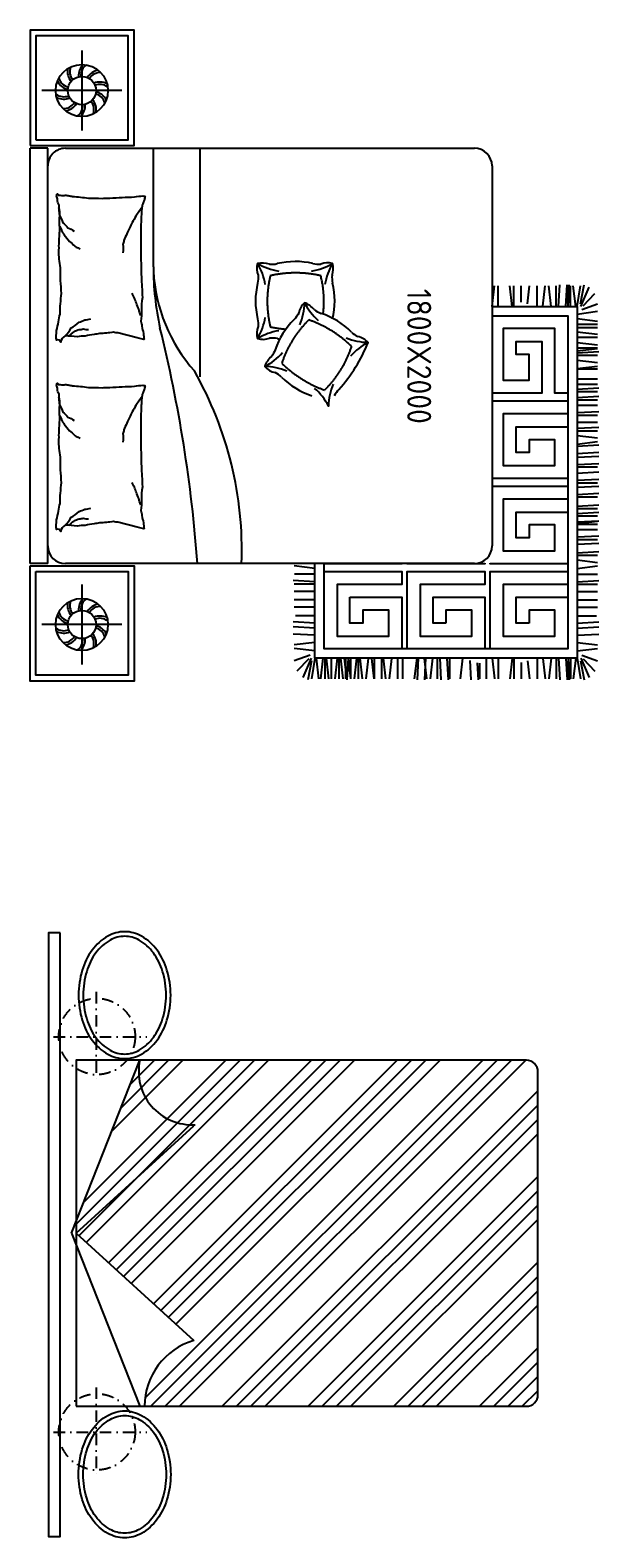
# Model space of a CAD drawing. Extents: x -42728 to 99010, y -18674 to 47645.
# Drawn here: x 9932 to 12395, y 34046 to 40581 of the extents above; entities that cross this region are included whole.
import ezdxf

# ---------------------------------------------------------------- set-up
doc = ezdxf.new("R2010")
doc.units = 0
doc.header["$LTSCALE"] = 100
doc.header["$MEASUREMENT"] = 0
for name, pattern in [('CENTER', [50.8, 31.75, -6.35, 6.35, -6.35]), ('DASHDOT', [1, 0.5, -0.25, 0, -0.25]), ('DASHED', [0.75, 0.5, -0.25])]:
    doc.linetypes.add(name, pattern=pattern)
doc.layers.get('0').update_dxf_attribs({"linetype": 'CONTINUOUS'})
for name, color, linetype in [('3', 4, 'CONTINUOUS'), ('7', 7, 'CONTINUOUS'), ('ARC-EQUIPMENTS', 7, 'CONTINUOUS'), ('AXIS', 1, 'DASHDOT'), ('WINDOW', 2, 'CONTINUOUS'), ('字体标注', 3, 'CONTINUOUS'), ('浅', 4, 'CONTINUOUS'), ('深', 5, 'CONTINUOUS')]:
    doc.layers.add(name, color=color, linetype=linetype)
doc.styles.get("Standard").update_dxf_attribs({"font": 'ISOCP'})

# ---------------------------------------------------------------- blocks, each defined once
blk = doc.blocks.new('A$C6ECA4B85')
at = {"layer": '3'}
for p, q in [((1197.9, 2384.5), (1113.7, 2420.8)), ((1195.4, 2394.7), (1141, 2446)), ((1211.2, 2389.2), (1186.8, 2457.5)), ((1231.7, 2369.3), (1217.6, 2457.3)), ((1250.5, 2368.6), (1260.9, 2457.5)), ((1274.6, 2368.6), (1274.6, 2457.5)), ((1288.2, 2369.3), (1288.2, 2457.3)), ((1306.9, 2368.6), (1317.4, 2457.5)), ((1331, 2368.6), (1331, 2457.5)), ((1353.4, 2368.6), (1363.9, 2457.5)), ((1377.5, 2368.6), (1377.5, 2457.5)), ((1390.1, 2369.3), (1379.6, 2457.5)), ((1398.5, 2368.6), (1393.2, 2462.7)), ((1409, 2368.6), (1409, 2457.5)), ((1429.9, 2368.6), (1440.4, 2457.5)), ((1466.6, 2369.3), (1456.1, 2457.5)), ((1468.2, 2369.3), (1468.2, 2457.3)), ((1511, 2368.6), (1511, 2457.5)), ((1534.7, 2368.6), (1534.7, 2457.5)), ((1555.7, 2368.6), (1550.4, 2462.7)), ((1566.1, 2368.6), (1566.1, 2457.5)), ((1592.3, 2368.6), (1587.1, 2462.7)), ((1602.8, 2368.6), (1602.8, 2457.5)), ((1625.3, 2369.3), (1625.3, 2457.3)), ((1657.7, 2368.6), (1652.5, 2462.7)), ((1668.2, 2368.6), (1668.2, 2457.5)), ((1699.6, 2368.6), (1699.6, 2457.5)), ((1725.8, 2368.6), (1720.6, 2462.7)), ((1736.3, 2368.6), (1736.3, 2457.5)), ((1757.2, 2368.6), (1767.7, 2457.5)), ((1793.9, 2369.3), (1783.4, 2457.5)), ((1802.9, 2368.6), (1797.7, 2462.7)), ((1834.4, 2368.6), (1829.1, 2462.7)), ((1851.6, 2368.6), (1846.3, 2462.7)), ((1883, 2368.6), (1877.8, 2462.7)), ((1893.5, 2368.6), (1893.5, 2457.5)), ((1919.7, 2368.6), (1914.4, 2462.7)), ((1951.1, 2368.6), (1945.9, 2462.7)), ((1961.6, 2368.6), (1961.6, 2457.5)), ((1981.2, 2368.6), (1975.9, 2462.7)), ((2012.6, 2368.6), (2007.4, 2462.7)), ((2023.1, 2368.6), (2023.1, 2457.5)), ((2063.3, 2368.6), (2058, 2462.7)), ((2073.8, 2368.6), (2073.8, 2457.5)), ((2094.7, 2368.6), (2089.5, 2462.7)), ((2105.2, 2368.6), (2105.2, 2457.5)), ((2131.4, 2368.6), (2126.2, 2462.7)), ((2139.1, 2369.3), (2128.7, 2457.5)), ((2141.9, 2368.6), (2141.9, 2457.5)), ((2164.4, 2369.3), (2164.4, 2457.3)), ((2196.8, 2368.6), (2191.5, 2462.7)), ((2207.3, 2368.6), (2207.3, 2457.5)), ((2228.2, 2368.6), (2223, 2462.7)), ((2264.9, 2368.6), (2259.6, 2462.7)), ((2275.4, 2368.6), (2275.4, 2457.5)), ((2296.3, 2368.6), (2306.8, 2457.5)), ((2333, 2369.3), (2322.5, 2457.5)), ((2358.3, 2369.3), (2358.3, 2457.3)), ((2390.6, 2368.6), (2385.4, 2462.7)), ((2401.1, 2368.6), (2401.1, 2457.5)), ((2432.5, 2368.6), (2432.5, 2457.5)), ((2469.2, 2368.6), (2469.2, 2457.5)), ((2500.6, 2368.6), (2500.6, 2457.5)), ((2539, 2368.6), (2539, 2452.2)), ((2570.4, 2368.6), (2565.2, 2462.7)), ((2591.4, 2368.6), (2586.2, 2462.7)), ((2622.8, 2368.6), (2617.6, 2462.7)), ((2654.3, 2368.6), (2664.7, 2457.5)), ((2690.9, 2369.3), (2680.5, 2457.5)), ((2708.8, 2389.2), (2733.1, 2457.5)), ((2722, 2384.5), (2806.3, 2420.8)), ((2724.6, 2394.7), (2778.9, 2446)), ((1186.7, 2383.6), (1103.5, 2399.4)), ((1197.6, 2368.6), (1108.7, 2383.6)), ((1197.6, 2362.7), (1108.7, 2352.2)), ((2722.4, 2368.6), (2811.3, 2383.6)), ((2722.4, 2362.7), (2811.3, 2352.2)), ((2722.4, 2362.7), (2811.3, 2352.2)), ((2733.2, 2383.6), (2816.5, 2399.4)), ((1197.6, 2329.3), (1103.5, 2334.6)), ((1197.6, 2319.9), (1103.5, 2325.1)), ((1197.6, 2288.5), (1103.5, 2293.7)), ((1197.6, 2339.8), (1108.7, 2339.8)), ((1197.6, 2330.4), (1108.7, 2330.4)), ((2722.4, 2339.8), (2811.3, 2339.8)), ((2722.4, 2329.3), (2816.5, 2334.6)), ((2722.4, 2330.4), (2811.3, 2330.4)), ((2722.4, 2319.9), (2816.5, 2325.1)), ((2722.4, 2288.5), (2816.5, 2293.7)), ((1197.6, 2278), (1108.7, 2278)), ((1197.6, 2257), (1108.7, 2246.6)), ((1196.8, 2220.4), (1108.7, 2230.8)), ((2722.4, 2278), (2811.3, 2278)), ((2722.4, 2257), (2811.3, 2246.6)), ((2723.1, 2220.4), (2811.3, 2230.8)), ((1186.6, 2153.5), (1108.7, 2162.7)), ((1196.8, 2195.1), (1108.8, 2195.1)), ((2723.1, 2195.1), (2811.1, 2195.1)), ((2733.4, 2153.5), (2811.3, 2162.7)), ((1179.6, 2127), (1108.8, 2127)), ((1197.6, 2094.3), (1108.8, 2094.3)), ((2722.4, 2094.3), (2811.1, 2094.3)), ((2740.3, 2127), (2811.1, 2127)), ((1197.6, 2088.1), (1108.7, 2077.6)), ((1197.6, 2026.2), (1108.8, 2026.2)), ((2722.4, 2088.1), (2811.3, 2077.6)), ((2722.4, 2026.2), (2811.1, 2026.2)), ((1197.6, 2000.2), (1108.7, 2010.7)), ((2722.4, 2000.2), (2811.3, 2010.7)), ((2722.4, 1975), (2811.1, 1975)), ((2732.8, 1904.5), (2816.5, 1909.1)), ((2741.7, 1936.4), (2816.5, 1940.6)), ((2743.5, 1945.8), (2811.3, 1945.8)), ((2722.4, 1872.4), (2811.3, 1862)), ((2722.4, 1815.6), (2811.3, 1815.6)), ((2722.4, 1805.1), (2816.5, 1810.4)), ((2722.4, 1773.7), (2816.5, 1778.9)), ((2722.4, 1763.2), (2811.3, 1763.2)), ((2722.4, 1742.3), (2811.3, 1731.8)), ((2722.4, 1712.4), (2816.5, 1707.1)), ((2723.1, 1705.6), (2811.3, 1716.1)), ((2722.4, 1680.9), (2816.5, 1675.7)), ((2722.4, 1674.2), (2811.3, 1663.7)), ((2723.1, 1612.2), (2811.1, 1612.2)), ((2723.1, 1590.1), (2811.1, 1590.1)), ((2722.4, 1528.1), (2811.3, 1538.6)), ((2723.1, 1564.8), (2811.3, 1554.3)), ((2723.1, 1521.9), (2811.1, 1521.9)), ((2722.4, 1427.3), (2811.3, 1437.8)), ((2723.1, 1489.2), (2811.1, 1489.2)), ((2723.1, 1477.7), (2811.3, 1488.2)), ((2723.1, 1464), (2811.3, 1453.5)), ((2722.4, 1413.6), (2811.3, 1403.1)), ((2722.4, 1387.1), (2811.3, 1387.1)), ((2722.4, 1376.7), (2816.5, 1371.4)), ((2723.1, 1421.1), (2811.1, 1421.1)), ((2723.1, 1376.9), (2811.3, 1387.4)), ((2722.4, 1359.2), (2811.3, 1369.7)), ((2722.4, 1366.2), (2811.3, 1366.2)), ((2722.4, 1343.4), (2811.3, 1353.9)), ((2722.4, 1329.7), (2811.3, 1319.2)), ((2723.1, 1337.3), (2811.1, 1337.3)), ((2722.4, 1303.3), (2811.3, 1303.3)), ((2722.4, 1281.7), (2811.3, 1292.2)), ((2722.4, 1268), (2811.3, 1257.5)), ((2722.4, 1238.8), (2811.3, 1249.3)), ((2723.1, 1275.5), (2811.1, 1275.5)), ((2333, 1232.2), (2322.5, 1144)), ((2358.3, 1232.2), (2358.3, 1144.2)), ((2390.6, 1232.9), (2385.4, 1138.8)), ((2401.1, 1232.9), (2401.1, 1144)), ((2432.5, 1232.9), (2432.5, 1144)), ((2469.2, 1232.9), (2469.2, 1144)), ((2500.6, 1232.9), (2500.6, 1144)), ((2539, 1232.9), (2539, 1149.3)), ((2570.4, 1232.9), (2565.2, 1138.8)), ((2591.4, 1232.9), (2586.2, 1138.8)), ((2622.8, 1232.9), (2617.6, 1138.8)), ((2654.3, 1232.9), (2664.7, 1144)), ((2690.9, 1232.2), (2680.5, 1144)), ((2708.8, 1212.4), (2733.1, 1144)), ((2722, 1217.1), (2806.3, 1180.7)), ((2722.4, 1232.9), (2811.3, 1217.9)), ((2724.6, 1206.8), (2778.9, 1155.5)), ((2733.2, 1217.9), (2816.5, 1202.2))]:
    blk.add_line(p, q, dxfattribs=at)
at = {"layer": '3', "linetype": 'CENTER', "ltscale": 15}
for p, q in [((261.8, 397), (261.8, 50.9)), ((2576.3, 397), (2576.3, 50.9)), ((88.7, 223.9), (434.8, 223.9)), ((2403.2, 223.9), (2749.3, 223.9))]:
    blk.add_line(p, q, dxfattribs=at)
at = {"layer": '3'}
for points in [[(1237.6, 2000.2), (1237.6, 2328.6), (2682.4, 2328.6), (2682.4, 1272.9), (2311, 1272.9)], [(1237.6, 2000.2), (1237.6, 2328.6), (1573.6, 2328.6), (1573.6, 2272.6), (1293.6, 2272.6), (1293.6, 2048.6), (1517.6, 2048.6), (1517.6, 2160.6), (1405.6, 2160.6), (1405.6, 2104.6), (1349.6, 2104.6), (1349.6, 2216.6), (1573.6, 2216.6), (1573.6, 2000.2)], [(1607.2, 2000.2), (1607.2, 2328.6), (1663.2, 2328.6), (1663.2, 2048.6), (1887.2, 2048.6), (1887.2, 2272.6), (1775.2, 2272.6), (1775.2, 2160.6), (1831.2, 2160.6), (1831.2, 2104.6), (1719.2, 2104.6), (1719.2, 2328.6), (1943.2, 2328.6), (1943.2, 2000.2)], [(1976.8, 2000.2), (1976.8, 2328.6), (2032.8, 2328.6), (2032.8, 2048.6), (2256.8, 2048.6), (2256.8, 2272.6), (2144.8, 2272.6), (2144.8, 2160.6), (2200.8, 2160.6), (2200.8, 2104.6), (2088.8, 2104.6), (2088.8, 2328.6), (2312.8, 2328.6), (2312.8, 1992.6), (2311, 1992.6)], [(2311, 1968.8), (2312.8, 1968.8), (2312.8, 1632.8), (2311, 1632.8)], [(2311, 1608.9), (2312.8, 1608.9), (2312.8, 1272.9), (2311, 1272.9)]]:
    blk.add_lwpolyline(points, dxfattribs=at)
for points in [[(2570.4, 2160.6), (2570.4, 2104.6), (2458.4, 2104.6), (2458.4, 2328.6), (2682.4, 2328.6), (2682.4, 1992.6), (2346.4, 1992.6), (2346.4, 2328.6), (2402.4, 2328.6), (2402.4, 2048.6), (2626.4, 2048.6), (2626.4, 2272.6), (2514.4, 2272.6), (2514.4, 2160.6)], [(2570.4, 1800.8), (2570.4, 1744.8), (2458.4, 1744.8), (2458.4, 1968.8), (2682.4, 1968.8), (2682.4, 1632.8), (2346.4, 1632.8), (2346.4, 1968.8), (2402.4, 1968.8), (2402.4, 1688.8), (2626.4, 1688.8), (2626.4, 1912.8), (2514.4, 1912.8), (2514.4, 1800.8)], [(2458.4, 1384.9), (2458.4, 1608.9), (2682.4, 1608.9), (2682.4, 1272.9), (2346.4, 1272.9), (2346.4, 1608.9), (2402.4, 1608.9), (2402.4, 1328.9), (2626.4, 1328.9), (2626.4, 1552.9), (2514.4, 1552.9), (2514.4, 1440.9), (2570.4, 1440.9), (2570.4, 1384.9)]]:
    blk.add_lwpolyline(points, close=True, dxfattribs=at)
at = {"layer": '3', "color": 3}
for points in [[(1333.4, 1368.7, 0.091296), (1353.5, 1463.8, 0.091296), (1413.2, 1387, 0.091296)], [(1044.5, 1218.4, 0.091296), (1011.3, 1309.8, 0.091296), (1102.5, 1276.2, 0.091296)], [(1534.1, 1311.7, 0.091296), (1629.3, 1292, 0.091296), (1552.8, 1232, 0.091296)], [(1276.9, 1168.2, 0.091296), (1181.6, 1188, 0.091296), (1258.2, 1247.9)], [(1477.5, 1111.3, 0.091296), (1457.5, 1016.1, 0.091296), (1397.8, 1092.9, 0.091296)], [(1102.5, 1018.4, 0.091296), (1011.3, 984.8, 0.091296), (1044.5, 1076.2)], [(1303, 1076.2, 0.091296), (1336.3, 984.8, 0.091296), (1245, 1018.4, 0.091296)]]:
    blk.add_lwpolyline(points, format="xyb", dxfattribs=at)
at = {"layer": '3', "color": 3, "linetype": 'DASHED', "ltscale": 30}
for points in [[(1371.4, 1392.2, 0.111006), (1256, 1206.6, 0.119549), (1443.8, 1089.5, 0.107813), (1559.8, 1274.6)], [(1559.5, 1275.6, 0.121865), (1371.4, 1392.2, 0.121865)], [(1064.3, 1258.5, 0.111006), (1064.5, 1039.9, 0.119549), (1285.9, 1039.9, 0.033212), (1296.1, 1107.1)]]:
    blk.add_lwpolyline(points, format="xyb", dxfattribs=at)
at = {"layer": '3'}
for points in [[(767.9, 483.5, -0.016108), (806.7, 457, -0.024599), (833.4, 441.8, -0.009477), (882.2, 418.1, -0.015937), (912, 405.6, -0.072521), (928.3, 401.9, -0.033339), (964.5, 401.5)], [(1237.1, 478.7, -0.009729), (1209.8, 469.9, -0.009729), (1182.8, 460, -0.007971), (1161, 451.1, -0.007971), (1139.5, 441.5)], [(1588.5, 483.5, -0.016108), (1627.3, 457, -0.024599), (1654, 441.8, -0.009477), (1702.9, 418.1, -0.015937), (1732.6, 405.6, -0.072521), (1748.9, 401.9, -0.033339), (1785.2, 401.5)], [(2057.7, 478.7, -0.009729), (2030.4, 469.9, -0.009729), (2003.4, 460, -0.007971), (1981.6, 451.1, -0.007971), (1960.1, 441.5)], [(1325.4, 151.2, 0.077379), (1290.8, 176.8, 0.077379), (1265.6, 211.7, 0.047525), (1255.8, 236.4, 0.047525), (1250.9, 262.5)], [(2146, 151.2, 0.077379), (2111.4, 176.8, 0.077379), (2086.2, 211.7, 0.047525), (2076.4, 236.4, 0.047525), (2071.5, 262.5)], [(851.2, 128.3, -0.027842), (875, 138.8, -0.048685), (887.6, 146.8, -0.023666), (915.7, 170.9, -0.031223), (934.9, 191.5, -0.046801), (940.1, 199.1, -0.023191), (948.2, 215.8)], [(1327, 167.2, 0.05369), (1312.9, 180.3, 0.070312), (1304.9, 192.6, 0.015448), (1301.2, 201.2, 0.013244), (1297.5, 211.5, 0.082127), (1294.6, 229.6, 0.064164), (1297.8, 252.8)], [(1671.8, 128.3, -0.027842), (1695.7, 138.8, -0.048685), (1708.3, 146.8, -0.023666), (1736.3, 170.9, -0.031223), (1755.5, 191.5, -0.046801), (1760.7, 199.1, -0.023191), (1768.8, 215.8)], [(2147.6, 167.2, 0.05369), (2133.5, 180.3, 0.070312), (2125.5, 192.6, 0.015448), (2121.8, 201.2, 0.013244), (2118.1, 211.5, 0.082127), (2115.2, 229.6, 0.064164), (2118.4, 252.8)], [(769.2, 123.2, -0.088153), (803.7, 126.5, -0.088153), (835, 141.5, -0.077547), (856.8, 163, -0.077547), (871, 190.1)], [(1589.8, 123.2, -0.088153), (1624.3, 126.5, -0.088153), (1655.6, 141.5, -0.077547), (1677.4, 163, -0.077547), (1691.7, 190.1)]]:
    blk.add_lwpolyline(points, format="xyb", dxfattribs=at)
at = {"layer": '3', "color": 3, "linetype": 'DASHED', "ltscale": 30}
blk.add_arc((1176, 811.5), 460.7, 83.19556, 104.02838, dxfattribs=at)
at = {"layer": '3'}
for centre, radius, start, end in [((297.5, 301.3), 72.6, 154.17003, 200.48975), ((290.2, 302), 55.4, 142.30017, 202.53802), ((336.2, 265.6), 72.6, 118.17003, 164.48975), ((2611.9, 301.3), 72.6, 154.17003, 200.48975), ((2604.7, 302), 55.4, 142.30017, 202.53802), ((2650.6, 265.6), 72.6, 118.17003, 164.48975), ((245.1, 307.5), 72.6, 190.17003, 236.48975), ((238.9, 303.8), 55.4, 178.30017, 238.53802), ((330.7, 270.4), 55.4, 106.30017, 166.53802), ((346.5, 213.9), 72.6, 82.17003, 128.48975), ((344.9, 221), 55.4, 70.30017, 130.53802), ((2559.6, 307.5), 72.6, 190.17003, 236.48975), ((2553.4, 303.8), 55.4, 178.30017, 238.53802), ((2645.2, 270.4), 55.4, 106.30017, 166.53802), ((2660.9, 213.9), 72.6, 82.17003, 128.48975), ((2659.3, 221), 55.4, 70.30017, 130.53802), ((199.2, 281.8), 72.6, 226.17003, 272.48975), ((196.3, 275.1), 55.4, 214.30017, 274.53802), ((278.4, 140.3), 72.6, 10.17003, 56.48975), ((324.4, 166), 72.6, 46.17003, 92.48975), ((327.3, 172.7), 55.4, 34.30017, 94.53802), ((2513.6, 281.8), 72.6, 226.17003, 272.48975), ((2510.8, 275.1), 55.4, 214.30017, 274.53802), ((2592.9, 140.3), 72.6, 10.17003, 56.48975), ((2638.9, 166), 72.6, 46.17003, 92.48975), ((2641.8, 172.7), 55.4, 34.30017, 94.53802), ((178.7, 226.8), 55.4, 250.30017, 310.53802), ((177.1, 233.9), 72.6, 262.17003, 308.48975), ((192.8, 177.4), 55.4, 286.30017, 346.53802), ((187.4, 182.2), 72.6, 298.17003, 344.48975), ((233.3, 145.8), 55.4, 322.30017, 22.53802), ((226.1, 146.5), 72.6, 334.17003, 20.48975), ((284.7, 144), 55.4, 358.30017, 58.53802), ((2493.2, 226.8), 55.4, 250.30017, 310.53802), ((2491.6, 233.9), 72.6, 262.17003, 308.48975), ((2507.3, 177.4), 55.4, 286.30017, 346.53802), ((2501.9, 182.2), 72.6, 298.17003, 344.48975), ((2547.8, 145.8), 55.4, 322.30017, 22.53802), ((2540.6, 146.5), 72.6, 334.17003, 20.48975), ((2599.1, 144), 55.4, 358.30017, 58.53802)]:
    blk.add_arc(centre, radius, start, end, dxfattribs=at)
at = {"layer": '7', "color": 4}
blk.add_lwpolyline([(1197.6, 2000.2), (1197.6, 2368.6), (2722.4, 2368.6), (2722.4, 1232.9), (2311, 1232.9)], dxfattribs=at)
for points in [[(1181.6, 1188, 0.159461), (1226.3, 1162.8, -0.076283), (1254.1, 1142.8, 0.115075), (1385, 1061.3, -0.076283), (1415.2, 1045.1, 0.159461), (1457.5, 1016.1)], [(1011.3, 984.8, 0.159461), (1062.4, 987.1, -0.076283), (1096.6, 984.8, 0.115075), (1250.9, 984.8, -0.076283), (1285.1, 987.1, 0.159461), (1336.3, 984.8)], [(1325.2, 151.2, 0.263368), (1353, 132.2, 0.494818), (1343.7, 113.6, 0.049225), (1326.1, 111.9, 0.036831), (1302.4, 113.8, 0.031893), (1264.5, 122.2, -0.035782), (1230.6, 129.5, -0.032941), (1141, 136, -0.026564), (1029.8, 130.9, -0.017905), (992.2, 125.8, 0.033397), (972, 123.7, 0.03204), (934.9, 124.7, -0.018442), (870.6, 128.1, -0.010837), (805.8, 127.8, -0.014624), (757.9, 125.2, -0.111249), (735.3, 118, 0.153708), (718.4, 114.2, 0.076444), (711, 116, 0.215512), (709, 118, 0.585858), (711.7, 121, -0.363489), (716.6, 123.6, -0.191716), (716.7, 135.1, 0.129675), (714.9, 151.7, 0.01735), (718, 168.5, -0.019326), (720.8, 183.6, -0.018818), (727.9, 251.9, -0.021828), (729.2, 311.2, -0.006204), (728, 345, -0.001963), (722.6, 451.9, -0.028341), (718.6, 488.1, 0.117014), (719.2, 497, 0.36606), (720.6, 497.9, 0.03973), (734.2, 495, 0.048309), (747.9, 489.5, -0.062981), (758.6, 485.5, -0.04058), (781.9, 481.9, -0.014345), (848.7, 479.2, -0.005484), (974.1, 479.1, -0.007153), (1070.3, 481.4, -0.008762), (1112.8, 483.8, 0.008153), (1158.6, 486.4, 0.06251), (1215.7, 481.6, -0.078669), (1261.2, 479.3, -0.047825), (1283.6, 483.8, 0.034494), (1314.5, 491, 0.023571), (1339.8, 493.8, 0.510228), (1340.8, 492.7), (1333, 462.7), (1311.8, 380.3, -0.073041), (1309.7, 360.7, -0.023305), (1315, 299.5, -0.018299), (1318.9, 276.7, 0.01097), (1326, 238.6, 0.042281), (1328.7, 204.3, 0.027201), (1325.4, 150.9)], [(2145.8, 151.2, 0.263368), (2173.7, 132.2, 0.494818), (2164.4, 113.6, 0.049225), (2146.7, 111.9, 0.036831), (2123, 113.8, 0.031893), (2085.1, 122.2, -0.035782), (2051.3, 129.5, -0.032941), (1961.6, 136, -0.026564), (1850.4, 130.9, -0.017905), (1812.8, 125.8, 0.033397), (1792.6, 123.7, 0.03204), (1755.5, 124.7, -0.018442), (1691.2, 128.1, -0.010837), (1626.5, 127.8, -0.014624), (1578.5, 125.2, -0.111249), (1555.9, 118, 0.153708), (1539, 114.2, 0.076444), (1531.6, 116, 0.215512), (1529.7, 118, 0.585858), (1532.3, 121, -0.363489), (1537.2, 123.6, -0.191716), (1537.3, 135.1, 0.129675), (1535.5, 151.7, 0.01735), (1538.6, 168.5, -0.019326), (1541.4, 183.6, -0.018818), (1548.5, 251.9, -0.021828), (1549.8, 311.2, -0.006204), (1548.6, 345, -0.001963), (1543.3, 451.9, -0.028341), (1539.2, 488.1, 0.117014), (1539.8, 497, 0.36606), (1541.2, 497.9, 0.03973), (1554.8, 495, 0.048309), (1568.5, 489.5, -0.062981), (1579.2, 485.5, -0.04058), (1602.5, 481.9, -0.014345), (1669.3, 479.2, -0.005484), (1794.7, 479.1, -0.007153), (1890.9, 481.4, -0.008762), (1933.4, 483.8, 0.008153), (1979.2, 486.4, 0.06251), (2036.3, 481.6, -0.078669), (2081.8, 479.3, -0.047825), (2104.2, 483.8, 0.034494), (2135.1, 491, 0.023571), (2160.4, 493.8, 0.510228), (2161.4, 492.7), (2153.6, 462.7), (2132.4, 380.3, -0.073041), (2130.3, 360.7, -0.023305), (2135.6, 299.5, -0.018299), (2139.5, 276.7, 0.01097), (2146.6, 238.6, 0.042281), (2149.3, 204.3, 0.027201), (2146, 150.9)]]:
    blk.add_lwpolyline(points, format="xyb", dxfattribs=at)
for centre, radius in [((261.8, 223.9), 113), ((2576.3, 223.9), 113), ((261.8, 223.9), 61.3), ((2576.3, 223.9), 61.3)]:
    blk.add_circle(centre, radius, dxfattribs=at)
for centre, radius, start, end in [((1409.3, 1403.2), 82.4, 132.65224, 168.89294), ((1084.2, 805), 711.8, 48.38179, 67.76439), ((1549.3, 1151.6), 339.6, 135.13065, 161.38844), ((1227.7, 1469.9), 112.9, 315.77185, 333.2208), ((1090.7, 1287.9), 82.4, 164.57915, 200.81985), ((1033.4, 1230.5), 82.4, 69.36661, 105.60731), ((1173.8, 979.1), 339.6, 76.87111, 103.12889), ((1635.9, 1417.7), 112.9, 225.58539, 243.03435), ((901.3, 1248.5), 112.9, 347.69876, 5.14771), ((1120.9, 1297.2), 112.9, 323.29829, 340.74724), ((1342.5, 1148.4), 339.6, 167.05756, 193.31535), ((1270.4, 1156.3), 94.3, 128.77541, 160.35713), ((1263.1, 1328.6), 339.6, 315.13065, 341.38844), ((901.9, 1045.4), 112.9, 355.2252, 12.67415), ((1447.3, 1047.2), 112.9, 167.69876, 185.14771), ((1409.1, 1074.8), 76.1, 309.47264, 349.6505), ((1584.7, 1010.3), 112.9, 135.77185, 153.2208), ((1103.4, 1004.9), 94.3, 160.70232, 192.28404), ((1264.1, 1009.1), 76.1, 341.39955, 21.57741)]:
    blk.add_arc(centre, radius, start, end, dxfattribs=at)
at = {"layer": '7'}
for centre, radius, start, end in [((1072.2, 1420), 112.9, 265.03874, 282.4877), ((1006, 1147.3), 339.6, 347.05756, 348.7033)]:
    blk.add_arc(centre, radius, start, end, dxfattribs=at)
at = {"layer": '浅'}
for p, q in [((588.2, 2000.2), (2235.8, 2000.2)), ((512, 152.4), (512, 1924)), ((2312, 1924), (2312, 152.4)), ((511.2, 76.2), (511.2, 0)), ((2311.2, 76.2), (2311.2, 0)), ((2311.2, 0), (511.2, 0))]:
    blk.add_line(p, q, dxfattribs=at)
at = {"layer": '浅', "color": 4}
blk.add_line((2311.2, 76.2), (511.2, 76.2), dxfattribs=at)
at = {"layer": '浅'}
for points in [[(500, 0), (500, 450), (0, 450), (0, 0)], [(2321.4, 0), (2321.4, 450), (2821.4, 450), (2821.4, 0)]]:
    blk.add_lwpolyline(points, close=True, dxfattribs=at)
at = {"layer": '浅', "color": 3}
for points in [[(475, 25), (475, 425), (25, 425), (25, 25)], [(2346.4, 25), (2346.4, 425), (2796.4, 425), (2796.4, 25)]]:
    blk.add_lwpolyline(points, close=True, dxfattribs=at)
at = {"layer": '浅'}
for centre, start, end in [((588.2, 1924), 90, 180), ((2235.8, 1924), 0, 90), ((588.2, 152.4), 180, 270), ((2235.8, 152.4), 270, 0)]:
    blk.add_arc(centre, 76.2, start, end, dxfattribs=at)
at = {"layer": '深', "color": 3}
for p, q in [((1502.8, 736.6), (512, 736.6)), ((1026.3, 533.4), (512, 533.4))]:
    blk.add_line(p, q, dxfattribs=at)
for centre, radius, start, end in [((2256.7, -663), 1579.8, 87.9931, 119.55884), ((2759.8, -5393.6), 6134.5, 94.18648, 103.86407), ((1005.9, 1243.3), 710.9, 273.10857, 311.54504), ((1026.7, 1752.7), 1219.3, 269.98136, 282.46674)]:
    blk.add_arc(centre, radius, start, end, dxfattribs=at)
at = {"layer": '深', "color": 0, "insert": (1413.6, 1684.9), "char_height": 104, "attachment_point": 5}
blk.add_mtext('1800X2000', dxfattribs=at)
blk = doc.blocks.new('A$C27B17FF9')
at = {"layer": '字体标注', "color": 9, "rotation": 180}
blk.add_blockref('A$C6ECA4B85', (2821.4, 2462.7), dxfattribs=at)
blk = doc.blocks.new('A$C7D383060')
h = blk.add_hatch()
h.set_pattern_fill('ANSI34', color=9, scale=350, angle=180, style=0)
h.set_pattern_definition([(225, (77508.52, 25443.54), (185.6155, -185.6155), []), (225, (77446.65, 25443.54), (185.6155, -185.6155), []), (225, (77384.78, 25443.54), (185.6155, -185.6155), []), (225, (77322.9, 25443.54), (185.6155, -185.6155), [])])
h.paths.add_polyline_path([(2069.4, 570.3, 0.414214), (2119.4, 620.3), (2119.4, 2020.3, 0.414214), (2069.4, 2070.3), (395.7, 2070.3), (119.4, 1371.1), (119.4, 1320.3), (628.6, 855, 0.331709), (415.8, 570.3)])
at = {"color": 2}
for p, q in [((99.4, 1320.3), (395.7, 2070.3)), ((119.4, 1320.3), (628.6, 1785.6)), ((99.4, 1320.3), (395.7, 570.3)), ((119.4, 1320.3), (628.6, 855))]:
    blk.add_line(p, q, dxfattribs=at)
blk.add_lwpolyline([(50.1, 2621.9), (0, 2621.9), (0, 5.3), (50.1, 5.3)], close=True, dxfattribs=at)
blk.add_lwpolyline([(119.4, 570.3), (2069.4, 570.3, 0.414214), (2119.4, 620.3), (2119.4, 2020.3, 0.414214), (2069.4, 2070.3), (119.4, 2070.3)], format="xyb", close=True, dxfattribs=at)
for centre, radius, start, end in [((620.7, 2020.8), 230.3, 167.58848, 273.42691), ((713.2, 570), 297.4, 106.5218, 179.92629)]:
    blk.add_arc(centre, radius, start, end, dxfattribs=at)
at = {"layer": 'ARC-EQUIPMENTS', "color": 2}
for points in [[(130.1, 2352.3, 0.073076), (146.1, 2243.6, 0.084099), (188.5, 2157.8, 0.106502), (256.8, 2096.5, 0.130482), (329.6, 2077.2, 0.130482), (402.4, 2096.5, 0.106502), (470.6, 2157.8, 0.084099), (513.1, 2243.6, 0.073076), (529.1, 2352.3, 0.073076), (513.1, 2461.1, 0.084099), (470.6, 2546.9, 0.106502), (402.4, 2608.1, 0.130482), (329.6, 2627.4, 0.130482), (256.8, 2608.1, 0.106502), (188.5, 2546.9, 0.084099), (146.1, 2461.1, 0.073076)], [(130.1, 275.1, -0.073076), (146.1, 383.9, -0.084099), (188.5, 469.7, -0.106502), (256.8, 530.9, -0.130482), (329.6, 550.2, -0.130482), (402.4, 530.9, -0.106502), (470.6, 469.7, -0.084099), (513.1, 383.9, -0.073076), (529.1, 275.1, -0.073076), (513.1, 166.3, -0.084099), (470.6, 80.6, -0.106502), (402.4, 19.3, -0.130482), (329.6, 0, -0.130482), (256.8, 19.3, -0.106502), (188.5, 80.6, -0.084099), (146.1, 166.3, -0.073076)]]:
    blk.add_lwpolyline(points, format="xyb", close=True, dxfattribs=at)
at = {"layer": 'ARC-EQUIPMENTS', "color": 9}
for points in [[(150.1, 2352.3, 0.073076), (165.2, 2249.3, 0.084099), (204.7, 2169.5, 0.106502), (266.7, 2113.9, 0.130482), (329.6, 2097.2, 0.130482), (392.4, 2113.9, 0.106502), (454.5, 2169.5, 0.084099), (493.9, 2249.3, 0.073076), (509.1, 2352.3, 0.073076), (493.9, 2455.4, 0.084099), (454.5, 2535.1, 0.106502), (392.4, 2590.8, 0.130482), (329.6, 2607.4, 0.130482), (266.7, 2590.8, 0.106502), (204.7, 2535.1, 0.084099), (165.2, 2455.4, 0.073076)], [(150.1, 275.1, -0.073076), (165.2, 378.1, -0.084099), (204.7, 457.9, -0.106502), (266.7, 513.5, -0.130482), (329.6, 530.2, -0.130482), (392.4, 513.5, -0.106502), (454.5, 457.9, -0.084099), (493.9, 378.1, -0.073076), (509.1, 275.1, -0.073076), (493.9, 172.1, -0.084099), (454.5, 92.3, -0.106502), (392.4, 36.7, -0.130482), (329.6, 20, -0.130482), (266.7, 36.7, -0.106502), (204.7, 92.3, -0.084099), (165.2, 172.1, -0.073076)]]:
    blk.add_lwpolyline(points, format="xyb", close=True, dxfattribs=at)
at = {"layer": 'AXIS'}
for p, q in [((206.7, 2366.2), (206.7, 1990.1)), ((21.4, 2171.4), (425.5, 2171.4)), ((206.7, 652.3), (206.7, 276.3)), ((21.4, 457.6), (425.5, 457.6))]:
    blk.add_line(p, q, dxfattribs=at)
for centre in [(209.8, 2173.1), (209.8, 459.3)]:
    blk.add_circle(centre, 165.2, dxfattribs=at)
blk = doc.blocks.new('A$C75360CFF')
at = {"layer": 'WINDOW', "rotation": 270}
blk.add_blockref('A$C7D383060', (0, 2119.4), dxfattribs=at)

msp = doc.modelspace()

# ---------------------------------------------------------------- block references
at = {"rotation": 90}
msp.add_blockref('A$C27B17FF9', (12394.98786, 37759.59748), dxfattribs=at)
at = {"layer": 'WINDOW', "color": 3, "rotation": 90}
msp.add_blockref('A$C75360CFF', (12131.13134, 34045.80103), dxfattribs=at)

doc.saveas('drawing.dxf')
